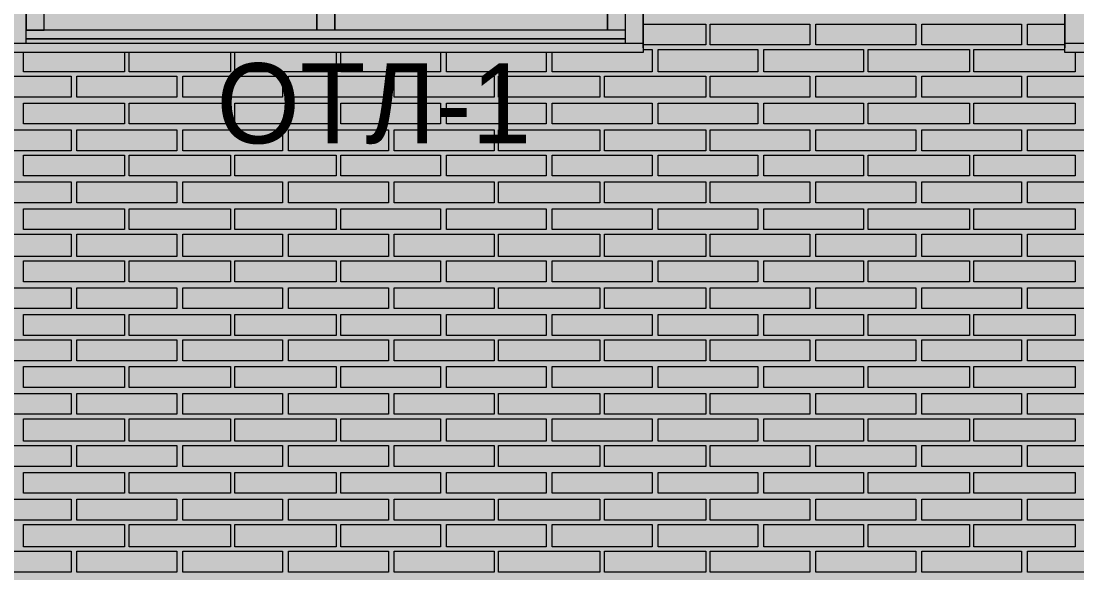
# Model space of a CAD drawing. Header units: millimetres. Extents: x -28928 to 100580, y -22867 to 36490.
# Drawn here: x 29027 to 32026, y 19599 to 21166 of the extents above; entities that cross this region are included whole.
import ezdxf

# ---------------------------------------------------------------- set-up
doc = ezdxf.new("R2010")
doc.units = ezdxf.units.MM
doc.layers.add('PDF _Геометрия', color=7, linetype='Continuous', true_color=0x8f8e8d)
doc.layers.add('PDF _Сплошная заливка', color=7, linetype='Continuous', true_color=0xffffff)
doc.layers.add('PDF _Текст', color=7, linetype='Continuous')

msp = doc.modelspace()

# ---------------------------------------------------------------- hatches: boundary and pattern name
at = {"layer": 'PDF _Сплошная заливка', "true_color": 0xdcd6cf, "transparency": 33554559}
msp.add_hatch(color=254, dxfattribs=at).paths.add_polyline_path([(19133.74774611586, 30089.12061882288), (19133.74774611586, 16343.3513880535), (52641.44005380855, 16343.3513880535), (52641.44005380855, 30089.12061882288)])

# ---------------------------------------------------------------- linework, layer by layer
at = {"layer": 'PDF _Геометрия', "color": 7, "lineweight": 9}
for points in [[(29042.20928457752, 21102.96677266893), (29042.20928457752, 21166.42831113047), (29042.20928457752, 22439.88984959204), (29042.20928457752, 21141.04369574586), (29092.97851534675, 21141.04369574586), (29092.97851534675, 22439.88984959204), (29092.97851534675, 23687.96677266897), (29042.20928457752, 23687.96677266897), (29042.20928457752, 22439.88984959204), (29042.20928457752, 23713.35138805359), (29042.20928457752, 23789.50523420743), (28991.44005380828, 23789.50523420743)], [(28991.44005380828, 23789.50523420743), (30793.747746116, 23789.50523420743), (30793.747746116, 21090.27446497663), (30793.747746116, 21166.42831113047), (30793.747746116, 22439.88984959204), (30793.747746116, 23713.35138805359), (30793.747746116, 23789.50523420743), (30742.97851534676, 23789.50523420743), (30742.97851534676, 23713.35138805359), (30742.97851534676, 22439.88984959204), (30742.97851534676, 21166.42831113047), (30742.97851534676, 21102.96677266893)], [(32041.82466919293, 23789.50523420743), (31991.05543842369, 23789.50523420743), (31991.05543842369, 23713.35138805359), (31991.05543842369, 22439.88984959204), (31991.05543842369, 21166.42831113047), (31991.05543842369, 21090.27446497663), (31991.05543842369, 23789.50523420743), (33789.13236150064, 23789.50523420743)], [(30742.97851534676, 21141.04369574586), (29042.20928457752, 21141.04369574586)], [(30742.97851534676, 21115.65908036124), (29042.20928457752, 21115.65908036124), (30742.97851534676, 21115.65908036124)], [(30742.97851534676, 21115.65908036124), (29042.20928457752, 21115.65908036124)], [(30793.747746116, 21107.19754189971), (30793.747746116, 21102.96677266893), (28991.44005380828, 21102.96677266893), (28991.44005380828, 21107.19754189971)], [(30793.747746116, 21102.96677266893), (30793.747746116, 21077.58215728432), (28991.44005380828, 21077.58215728432), (28991.44005380828, 21102.96677266893)], [(30793.747746116, 21086.04369574586), (30793.747746116, 21077.58215728432)], [(33789.13236150064, 21107.19754189971), (33789.13236150064, 21102.96677266893), (31991.05543842369, 21102.96677266893), (31991.05543842369, 21107.19754189971)], [(33789.13236150064, 21102.96677266893), (33789.13236150064, 21077.58215728432), (31991.05543842369, 21077.58215728432), (31991.05543842369, 21102.96677266893)], [(31991.05543842369, 21077.58215728432), (31991.05543842369, 21086.04369574586)]]:
    msp.add_lwpolyline(points, dxfattribs=at)
for points in [[(30692.20928457754, 23713.35138805359), (30692.20928457754, 23738.7360034382), (30742.97851534676, 23738.7360034382), (30742.97851534676, 23713.35138805359), (30742.97851534676, 22439.88984959204), (30742.97851534676, 21141.04369574586), (30692.20928457754, 21141.04369574586), (30692.20928457754, 22439.88984959204)], [(29917.97851534676, 21141.04369574586), (29867.20928457752, 21141.04369574586), (29092.97851534675, 21141.04369574586), (29092.97851534675, 21191.81292651509), (29867.20928457752, 21191.81292651509), (29867.20928457752, 21141.04369574586), (29867.20928457752, 22439.88984959204), (29867.20928457752, 23687.96677266897), (29917.97851534676, 23687.96677266897), (29917.97851534676, 22439.88984959204)], [(30692.20928457754, 21141.04369574586), (29917.97851534676, 21141.04369574586), (29917.97851534676, 21191.81292651509), (30692.20928457754, 21191.81292651509)]]:
    msp.add_lwpolyline(points, close=True, dxfattribs=at)
at = {"layer": 'PDF _Геометрия', "lineweight": 9}
for points in [[(30793.747746116, 21157.96677266895), (30827.59389996215, 21157.96677266895), (30971.4400538083, 21157.96677266895), (30971.4400538083, 21098.73600343817), (30827.59389996215, 21098.73600343817), (30793.747746116, 21098.73600343817)], [(31991.05543842369, 21098.73600343817), (31885.28620765447, 21098.73600343817), (31885.28620765447, 21157.96677266895), (31991.05543842369, 21157.96677266895)], [(29321.44005380829, 21077.58215728432), (29321.44005380829, 21022.58215728432), (29033.74774611597, 21022.58215728432), (29033.74774611597, 21077.58215728432)], [(29621.82466919291, 21077.58215728432), (29621.82466919291, 21022.58215728432), (29334.13236150059, 21022.58215728432), (29334.13236150059, 21077.58215728432)], [(29922.20928457752, 21077.58215728432), (29922.20928457752, 21022.58215728432), (29634.51697688522, 21022.58215728432), (29634.51697688522, 21077.58215728432)], [(30218.36313073138, 21077.58215728432), (30218.36313073138, 21022.58215728432), (29934.90159226983, 21022.58215728432), (29934.90159226983, 21077.58215728432)], [(30518.74774611599, 21077.58215728432), (30518.74774611599, 21022.58215728432), (30235.28620765445, 21022.58215728432), (30235.28620765445, 21077.58215728432)], [(30793.747746116, 21086.04369574586), (30819.13236150061, 21086.04369574586), (30819.13236150061, 21022.58215728432), (30535.67082303908, 21022.58215728432), (30535.67082303908, 21077.58215728432)], [(32020.67082303909, 21077.58215728432), (32020.67082303909, 21022.58215728432), (31732.97851534678, 21022.58215728432), (31732.97851534678, 21086.04369574586), (31991.05543842369, 21086.04369574586)]]:
    msp.add_lwpolyline(points, dxfattribs=at)
for points in [[(31267.59389996215, 21098.73600343817), (31127.97851534676, 21098.73600343817), (30984.13236150061, 21098.73600343817), (30984.13236150061, 21157.96677266895), (31127.97851534676, 21157.96677266895), (31267.59389996215, 21157.96677266895)], [(31567.97851534678, 21098.73600343817), (31428.36313073139, 21098.73600343817), (31284.51697688524, 21098.73600343817), (31284.51697688524, 21157.96677266895), (31428.36313073139, 21157.96677266895), (31567.97851534678, 21157.96677266895)], [(31868.3631307314, 21098.73600343817), (31724.51697688523, 21098.73600343817), (31584.90159226985, 21098.73600343817), (31584.90159226985, 21157.96677266895), (31724.51697688523, 21157.96677266895), (31868.3631307314, 21157.96677266895)], [(31119.51697688524, 21086.04369574586), (31119.51697688524, 21022.58215728432), (30836.05543842369, 21022.58215728432), (30836.05543842369, 21086.04369574586)], [(31419.90159226984, 21086.04369574586), (31419.90159226984, 21022.58215728432), (31136.44005380831, 21022.58215728432), (31136.44005380831, 21086.04369574586)], [(31720.28620765447, 21086.04369574586), (31720.28620765447, 21022.58215728432), (31432.59389996215, 21022.58215728432), (31432.59389996215, 21086.04369574586)], [(29169.13236150059, 20950.65908036124), (29029.51697688521, 20950.65908036124), (28885.67082303906, 20950.65908036124), (28885.67082303906, 21009.88984959201), (29029.51697688521, 21009.88984959201), (29169.13236150059, 21009.88984959201)], [(29469.51697688522, 20950.65908036124), (29329.90159226983, 20950.65908036124), (29186.05543842366, 20950.65908036124), (29186.05543842366, 21009.88984959201), (29329.90159226983, 21009.88984959201), (29469.51697688522, 21009.88984959201)], [(29769.90159226983, 20950.65908036124), (29626.05543842368, 20950.65908036124), (29486.44005380829, 20950.65908036124), (29486.44005380829, 21009.88984959201), (29626.05543842368, 21009.88984959201), (29769.90159226983, 21009.88984959201)], [(30070.28620765445, 20950.65908036124), (29926.4400538083, 20950.65908036124), (29786.82466919291, 20950.65908036124), (29786.82466919291, 21009.88984959201), (29926.4400538083, 21009.88984959201), (30070.28620765445, 21009.88984959201)], [(30370.67082303908, 20950.65908036124), (30226.82466919291, 20950.65908036124), (30087.20928457752, 20950.65908036124), (30087.20928457752, 21009.88984959201), (30226.82466919291, 21009.88984959201), (30370.67082303908, 21009.88984959201)], [(30671.05543842368, 20950.65908036124), (30527.20928457753, 20950.65908036124), (30383.36313073138, 20950.65908036124), (30383.36313073138, 21009.88984959201), (30527.20928457753, 21009.88984959201), (30671.05543842368, 21009.88984959201)], [(30971.4400538083, 20950.65908036124), (30827.59389996215, 20950.65908036124), (30683.74774611599, 20950.65908036124), (30683.74774611599, 21009.88984959201), (30827.59389996215, 21009.88984959201), (30971.4400538083, 21009.88984959201)], [(31267.59389996215, 20950.65908036124), (31127.97851534676, 20950.65908036124), (30984.13236150061, 20950.65908036124), (30984.13236150061, 21009.88984959201), (31127.97851534676, 21009.88984959201), (31267.59389996215, 21009.88984959201)], [(31567.97851534678, 20950.65908036124), (31428.36313073139, 20950.65908036124), (31284.51697688524, 20950.65908036124), (31284.51697688524, 21009.88984959201), (31428.36313073139, 21009.88984959201), (31567.97851534678, 21009.88984959201)], [(31868.3631307314, 20950.65908036124), (31724.51697688523, 20950.65908036124), (31584.90159226985, 20950.65908036124), (31584.90159226985, 21009.88984959201), (31724.51697688523, 21009.88984959201), (31868.3631307314, 21009.88984959201)], [(32168.74774611601, 20950.65908036124), (32024.90159226986, 20950.65908036124), (31885.28620765447, 20950.65908036124), (31885.28620765447, 21009.88984959201), (32024.90159226986, 21009.88984959201), (32168.74774611601, 21009.88984959201)], [(29321.44005380829, 20933.73600343817), (29321.44005380829, 20874.50523420739), (29033.74774611597, 20874.50523420739), (29033.74774611597, 20933.73600343817)], [(29621.82466919291, 20933.73600343817), (29621.82466919291, 20874.50523420739), (29334.13236150059, 20874.50523420739), (29334.13236150059, 20933.73600343817)], [(29922.20928457752, 20933.73600343817), (29922.20928457752, 20874.50523420739), (29634.51697688522, 20874.50523420739), (29634.51697688522, 20933.73600343817)], [(30218.36313073138, 20933.73600343817), (30218.36313073138, 20874.50523420739), (29934.90159226983, 20874.50523420739), (29934.90159226983, 20933.73600343817)], [(30518.74774611599, 20933.73600343817), (30518.74774611599, 20874.50523420739), (30235.28620765445, 20874.50523420739), (30235.28620765445, 20933.73600343817)], [(30819.13236150061, 20933.73600343817), (30819.13236150061, 20874.50523420739), (30535.67082303908, 20874.50523420739), (30535.67082303908, 20933.73600343817)], [(31119.51697688524, 20933.73600343817), (31119.51697688524, 20874.50523420739), (30836.05543842369, 20874.50523420739), (30836.05543842369, 20933.73600343817)], [(31419.90159226984, 20933.73600343817), (31419.90159226984, 20874.50523420739), (31136.44005380831, 20874.50523420739), (31136.44005380831, 20933.73600343817)], [(31720.28620765447, 20933.73600343817), (31720.28620765447, 20874.50523420739), (31432.59389996215, 20874.50523420739), (31432.59389996215, 20933.73600343817)], [(32020.67082303909, 20933.73600343817), (32020.67082303909, 20874.50523420739), (31732.97851534678, 20874.50523420739), (31732.97851534678, 20933.73600343817)], [(29169.13236150059, 20798.35138805354), (29029.51697688521, 20798.35138805354), (28885.67082303906, 20798.35138805354), (28885.67082303906, 20857.58215728432), (29029.51697688521, 20857.58215728432), (29169.13236150059, 20857.58215728432)], [(29469.51697688522, 20798.35138805354), (29329.90159226983, 20798.35138805354), (29186.05543842366, 20798.35138805354), (29186.05543842366, 20857.58215728432), (29329.90159226983, 20857.58215728432), (29469.51697688522, 20857.58215728432)], [(29769.90159226983, 20798.35138805354), (29626.05543842368, 20798.35138805354), (29486.44005380829, 20798.35138805354), (29486.44005380829, 20857.58215728432), (29626.05543842368, 20857.58215728432), (29769.90159226983, 20857.58215728432)], [(30070.28620765445, 20798.35138805354), (29926.4400538083, 20798.35138805354), (29786.82466919291, 20798.35138805354), (29786.82466919291, 20857.58215728432), (29926.4400538083, 20857.58215728432), (30070.28620765445, 20857.58215728432)], [(30370.67082303908, 20798.35138805354), (30226.82466919291, 20798.35138805354), (30087.20928457752, 20798.35138805354), (30087.20928457752, 20857.58215728432), (30226.82466919291, 20857.58215728432), (30370.67082303908, 20857.58215728432)], [(30671.05543842368, 20798.35138805354), (30527.20928457753, 20798.35138805354), (30383.36313073138, 20798.35138805354), (30383.36313073138, 20857.58215728432), (30527.20928457753, 20857.58215728432), (30671.05543842368, 20857.58215728432)], [(30971.4400538083, 20798.35138805354), (30827.59389996215, 20798.35138805354), (30683.74774611599, 20798.35138805354), (30683.74774611599, 20857.58215728432), (30827.59389996215, 20857.58215728432), (30971.4400538083, 20857.58215728432)], [(31267.59389996215, 20798.35138805354), (31127.97851534676, 20798.35138805354), (30984.13236150061, 20798.35138805354), (30984.13236150061, 20857.58215728432), (31127.97851534676, 20857.58215728432), (31267.59389996215, 20857.58215728432)], [(31567.97851534678, 20798.35138805354), (31428.36313073139, 20798.35138805354), (31284.51697688524, 20798.35138805354), (31284.51697688524, 20857.58215728432), (31428.36313073139, 20857.58215728432), (31567.97851534678, 20857.58215728432)], [(31868.3631307314, 20798.35138805354), (31724.51697688523, 20798.35138805354), (31584.90159226985, 20798.35138805354), (31584.90159226985, 20857.58215728432), (31724.51697688523, 20857.58215728432), (31868.3631307314, 20857.58215728432)], [(32168.74774611601, 20798.35138805354), (32024.90159226986, 20798.35138805354), (31885.28620765447, 20798.35138805354), (31885.28620765447, 20857.58215728432), (32024.90159226986, 20857.58215728432), (32168.74774611601, 20857.58215728432)], [(29321.44005380829, 20785.65908036124), (29321.44005380829, 20726.42831113048), (29033.74774611597, 20726.42831113048), (29033.74774611597, 20785.65908036124)], [(29621.82466919291, 20785.65908036124), (29621.82466919291, 20726.42831113048), (29334.13236150059, 20726.42831113048), (29334.13236150059, 20785.65908036124)], [(29922.20928457752, 20785.65908036124), (29922.20928457752, 20726.42831113048), (29634.51697688522, 20726.42831113048), (29634.51697688522, 20785.65908036124)], [(30218.36313073138, 20785.65908036124), (30218.36313073138, 20726.42831113048), (29934.90159226983, 20726.42831113048), (29934.90159226983, 20785.65908036124)], [(30518.74774611599, 20785.65908036124), (30518.74774611599, 20726.42831113048), (30235.28620765445, 20726.42831113048), (30235.28620765445, 20785.65908036124)], [(30819.13236150061, 20785.65908036124), (30819.13236150061, 20726.42831113048), (30535.67082303908, 20726.42831113048), (30535.67082303908, 20785.65908036124)], [(31119.51697688524, 20785.65908036124), (31119.51697688524, 20726.42831113048), (30836.05543842369, 20726.42831113048), (30836.05543842369, 20785.65908036124)], [(31419.90159226984, 20785.65908036124), (31419.90159226984, 20726.42831113048), (31136.44005380831, 20726.42831113048), (31136.44005380831, 20785.65908036124)], [(31720.28620765447, 20785.65908036124), (31720.28620765447, 20726.42831113048), (31432.59389996215, 20726.42831113048), (31432.59389996215, 20785.65908036124)], [(32020.67082303909, 20785.65908036124), (32020.67082303909, 20726.42831113048), (31732.97851534678, 20726.42831113048), (31732.97851534678, 20785.65908036124)], [(29169.13236150059, 20650.27446497664), (29029.51697688521, 20650.27446497664), (28885.67082303906, 20650.27446497664), (28885.67082303906, 20709.50523420739), (29029.51697688521, 20709.50523420739), (29169.13236150059, 20709.50523420739)], [(29469.51697688522, 20650.27446497664), (29329.90159226983, 20650.27446497664), (29186.05543842366, 20650.27446497664), (29186.05543842366, 20709.50523420739), (29329.90159226983, 20709.50523420739), (29469.51697688522, 20709.50523420739)], [(29769.90159226983, 20650.27446497664), (29626.05543842368, 20650.27446497664), (29486.44005380829, 20650.27446497664), (29486.44005380829, 20709.50523420739), (29626.05543842368, 20709.50523420739), (29769.90159226983, 20709.50523420739)], [(30070.28620765445, 20650.27446497664), (29926.4400538083, 20650.27446497664), (29786.82466919291, 20650.27446497664), (29786.82466919291, 20709.50523420739), (29926.4400538083, 20709.50523420739), (30070.28620765445, 20709.50523420739)], [(30370.67082303908, 20650.27446497664), (30226.82466919291, 20650.27446497664), (30087.20928457752, 20650.27446497664), (30087.20928457752, 20709.50523420739), (30226.82466919291, 20709.50523420739), (30370.67082303908, 20709.50523420739)], [(30671.05543842368, 20650.27446497664), (30527.20928457753, 20650.27446497664), (30383.36313073138, 20650.27446497664), (30383.36313073138, 20709.50523420739), (30527.20928457753, 20709.50523420739), (30671.05543842368, 20709.50523420739)], [(30971.4400538083, 20650.27446497664), (30827.59389996215, 20650.27446497664), (30683.74774611599, 20650.27446497664), (30683.74774611599, 20709.50523420739), (30827.59389996215, 20709.50523420739), (30971.4400538083, 20709.50523420739)], [(31267.59389996215, 20650.27446497664), (31127.97851534676, 20650.27446497664), (30984.13236150061, 20650.27446497664), (30984.13236150061, 20709.50523420739), (31127.97851534676, 20709.50523420739), (31267.59389996215, 20709.50523420739)], [(31567.97851534678, 20650.27446497664), (31428.36313073139, 20650.27446497664), (31284.51697688524, 20650.27446497664), (31284.51697688524, 20709.50523420739), (31428.36313073139, 20709.50523420739), (31567.97851534678, 20709.50523420739)], [(31868.3631307314, 20650.27446497664), (31724.51697688523, 20650.27446497664), (31584.90159226985, 20650.27446497664), (31584.90159226985, 20709.50523420739), (31724.51697688523, 20709.50523420739), (31868.3631307314, 20709.50523420739)], [(32168.74774611601, 20650.27446497664), (32024.90159226986, 20650.27446497664), (31885.28620765447, 20650.27446497664), (31885.28620765447, 20709.50523420739), (32024.90159226986, 20709.50523420739), (32168.74774611601, 20709.50523420739)], [(29321.44005380829, 20633.35138805354), (29321.44005380829, 20574.12061882278), (29033.74774611597, 20574.12061882278), (29033.74774611597, 20633.35138805354)], [(29621.82466919291, 20633.35138805354), (29621.82466919291, 20574.12061882278), (29334.13236150059, 20574.12061882278), (29334.13236150059, 20633.35138805354)], [(29922.20928457752, 20633.35138805354), (29922.20928457752, 20574.12061882278), (29634.51697688522, 20574.12061882278), (29634.51697688522, 20633.35138805354)], [(30218.36313073138, 20633.35138805354), (30218.36313073138, 20574.12061882278), (29934.90159226983, 20574.12061882278), (29934.90159226983, 20633.35138805354)], [(30518.74774611599, 20633.35138805354), (30518.74774611599, 20574.12061882278), (30235.28620765445, 20574.12061882278), (30235.28620765445, 20633.35138805354)], [(30819.13236150061, 20633.35138805354), (30819.13236150061, 20574.12061882278), (30535.67082303908, 20574.12061882278), (30535.67082303908, 20633.35138805354)], [(31119.51697688524, 20633.35138805354), (31119.51697688524, 20574.12061882278), (30836.05543842369, 20574.12061882278), (30836.05543842369, 20633.35138805354)], [(31419.90159226984, 20633.35138805354), (31419.90159226984, 20574.12061882278), (31136.44005380831, 20574.12061882278), (31136.44005380831, 20633.35138805354)], [(31720.28620765447, 20633.35138805354), (31720.28620765447, 20574.12061882278), (31432.59389996215, 20574.12061882278), (31432.59389996215, 20633.35138805354)], [(32020.67082303909, 20633.35138805354), (32020.67082303909, 20574.12061882278), (31732.97851534678, 20574.12061882278), (31732.97851534678, 20633.35138805354)], [(29169.13236150059, 20497.96677266894), (29029.51697688521, 20497.96677266894), (28885.67082303906, 20497.96677266894), (28885.67082303906, 20561.42831113048), (29029.51697688521, 20561.42831113048), (29169.13236150059, 20561.42831113048)], [(29469.51697688522, 20497.96677266894), (29329.90159226983, 20497.96677266894), (29186.05543842366, 20497.96677266894), (29186.05543842366, 20561.42831113048), (29329.90159226983, 20561.42831113048), (29469.51697688522, 20561.42831113048)], [(29769.90159226983, 20497.96677266894), (29626.05543842368, 20497.96677266894), (29486.44005380829, 20497.96677266894), (29486.44005380829, 20561.42831113048), (29626.05543842368, 20561.42831113048), (29769.90159226983, 20561.42831113048)], [(30070.28620765445, 20497.96677266894), (29926.4400538083, 20497.96677266894), (29786.82466919291, 20497.96677266894), (29786.82466919291, 20561.42831113048), (29926.4400538083, 20561.42831113048), (30070.28620765445, 20561.42831113048)], [(30370.67082303908, 20497.96677266894), (30226.82466919291, 20497.96677266894), (30087.20928457752, 20497.96677266894), (30087.20928457752, 20561.42831113048), (30226.82466919291, 20561.42831113048), (30370.67082303908, 20561.42831113048)], [(30671.05543842368, 20497.96677266894), (30527.20928457753, 20497.96677266894), (30383.36313073138, 20497.96677266894), (30383.36313073138, 20561.42831113048), (30527.20928457753, 20561.42831113048), (30671.05543842368, 20561.42831113048)], [(30971.4400538083, 20497.96677266894), (30827.59389996215, 20497.96677266894), (30683.74774611599, 20497.96677266894), (30683.74774611599, 20561.42831113048), (30827.59389996215, 20561.42831113048), (30971.4400538083, 20561.42831113048)], [(31267.59389996215, 20497.96677266894), (31127.97851534676, 20497.96677266894), (30984.13236150061, 20497.96677266894), (30984.13236150061, 20561.42831113048), (31127.97851534676, 20561.42831113048), (31267.59389996215, 20561.42831113048)], [(31567.97851534678, 20497.96677266894), (31428.36313073139, 20497.96677266894), (31284.51697688524, 20497.96677266894), (31284.51697688524, 20561.42831113048), (31428.36313073139, 20561.42831113048), (31567.97851534678, 20561.42831113048)], [(31868.3631307314, 20497.96677266894), (31724.51697688523, 20497.96677266894), (31584.90159226985, 20497.96677266894), (31584.90159226985, 20561.42831113048), (31724.51697688523, 20561.42831113048), (31868.3631307314, 20561.42831113048)], [(32168.74774611601, 20497.96677266894), (32024.90159226986, 20497.96677266894), (31885.28620765447, 20497.96677266894), (31885.28620765447, 20561.42831113048), (32024.90159226986, 20561.42831113048), (32168.74774611601, 20561.42831113048)], [(29321.44005380829, 20485.27446497663), (29321.44005380829, 20426.04369574586), (29033.74774611597, 20426.04369574586), (29033.74774611597, 20485.27446497663)], [(29621.82466919291, 20485.27446497663), (29621.82466919291, 20426.04369574586), (29334.13236150059, 20426.04369574586), (29334.13236150059, 20485.27446497663)], [(29922.20928457752, 20485.27446497663), (29922.20928457752, 20426.04369574586), (29634.51697688522, 20426.04369574586), (29634.51697688522, 20485.27446497663)], [(30218.36313073138, 20485.27446497663), (30218.36313073138, 20426.04369574586), (29934.90159226983, 20426.04369574586), (29934.90159226983, 20485.27446497663)], [(30518.74774611599, 20485.27446497663), (30518.74774611599, 20426.04369574586), (30235.28620765445, 20426.04369574586), (30235.28620765445, 20485.27446497663)], [(30819.13236150061, 20485.27446497663), (30819.13236150061, 20426.04369574586), (30535.67082303908, 20426.04369574586), (30535.67082303908, 20485.27446497663)], [(31119.51697688524, 20485.27446497663), (31119.51697688524, 20426.04369574586), (30836.05543842369, 20426.04369574586), (30836.05543842369, 20485.27446497663)], [(31419.90159226984, 20485.27446497663), (31419.90159226984, 20426.04369574586), (31136.44005380831, 20426.04369574586), (31136.44005380831, 20485.27446497663)], [(31720.28620765447, 20485.27446497663), (31720.28620765447, 20426.04369574586), (31432.59389996215, 20426.04369574586), (31432.59389996215, 20485.27446497663)], [(32020.67082303909, 20485.27446497663), (32020.67082303909, 20426.04369574586), (31732.97851534678, 20426.04369574586), (31732.97851534678, 20485.27446497663)], [(29169.13236150059, 20349.889849592), (29029.51697688521, 20349.889849592), (28885.67082303906, 20349.889849592), (28885.67082303906, 20409.12061882278), (29029.51697688521, 20409.12061882278), (29169.13236150059, 20409.12061882278)], [(29469.51697688522, 20349.889849592), (29329.90159226983, 20349.889849592), (29186.05543842366, 20349.889849592), (29186.05543842366, 20409.12061882278), (29329.90159226983, 20409.12061882278), (29469.51697688522, 20409.12061882278)], [(29769.90159226983, 20349.889849592), (29626.05543842368, 20349.889849592), (29486.44005380829, 20349.889849592), (29486.44005380829, 20409.12061882278), (29626.05543842368, 20409.12061882278), (29769.90159226983, 20409.12061882278)], [(30070.28620765445, 20349.889849592), (29926.4400538083, 20349.889849592), (29786.82466919291, 20349.889849592), (29786.82466919291, 20409.12061882278), (29926.4400538083, 20409.12061882278), (30070.28620765445, 20409.12061882278)], [(30370.67082303908, 20349.889849592), (30226.82466919291, 20349.889849592), (30087.20928457752, 20349.889849592), (30087.20928457752, 20409.12061882278), (30226.82466919291, 20409.12061882278), (30370.67082303908, 20409.12061882278)], [(30671.05543842368, 20349.889849592), (30527.20928457753, 20349.889849592), (30383.36313073138, 20349.889849592), (30383.36313073138, 20409.12061882278), (30527.20928457753, 20409.12061882278), (30671.05543842368, 20409.12061882278)], [(30971.4400538083, 20349.889849592), (30827.59389996215, 20349.889849592), (30683.74774611599, 20349.889849592), (30683.74774611599, 20409.12061882278), (30827.59389996215, 20409.12061882278), (30971.4400538083, 20409.12061882278)], [(31267.59389996215, 20349.889849592), (31127.97851534676, 20349.889849592), (30984.13236150061, 20349.889849592), (30984.13236150061, 20409.12061882278), (31127.97851534676, 20409.12061882278), (31267.59389996215, 20409.12061882278)], [(31567.97851534678, 20349.889849592), (31428.36313073139, 20349.889849592), (31284.51697688524, 20349.889849592), (31284.51697688524, 20409.12061882278), (31428.36313073139, 20409.12061882278), (31567.97851534678, 20409.12061882278)], [(31868.3631307314, 20349.889849592), (31724.51697688523, 20349.889849592), (31584.90159226985, 20349.889849592), (31584.90159226985, 20409.12061882278), (31724.51697688523, 20409.12061882278), (31868.3631307314, 20409.12061882278)], [(32168.74774611601, 20349.889849592), (32024.90159226986, 20349.889849592), (31885.28620765447, 20349.889849592), (31885.28620765447, 20409.12061882278), (32024.90159226986, 20409.12061882278), (32168.74774611601, 20409.12061882278)], [(29321.44005380829, 20332.96677266893), (29321.44005380829, 20273.73600343816), (29033.74774611597, 20273.73600343816), (29033.74774611597, 20332.96677266893)], [(29621.82466919291, 20332.96677266893), (29621.82466919291, 20273.73600343816), (29334.13236150059, 20273.73600343816), (29334.13236150059, 20332.96677266893)], [(29922.20928457752, 20332.96677266893), (29922.20928457752, 20273.73600343816), (29634.51697688522, 20273.73600343816), (29634.51697688522, 20332.96677266893)], [(30218.36313073138, 20332.96677266893), (30218.36313073138, 20273.73600343816), (29934.90159226983, 20273.73600343816), (29934.90159226983, 20332.96677266893)], [(30518.74774611599, 20332.96677266893), (30518.74774611599, 20273.73600343816), (30235.28620765445, 20273.73600343816), (30235.28620765445, 20332.96677266893)], [(30819.13236150061, 20332.96677266893), (30819.13236150061, 20273.73600343816), (30535.67082303908, 20273.73600343816), (30535.67082303908, 20332.96677266893)], [(31119.51697688524, 20332.96677266893), (31119.51697688524, 20273.73600343816), (30836.05543842369, 20273.73600343816), (30836.05543842369, 20332.96677266893)], [(31419.90159226984, 20332.96677266893), (31419.90159226984, 20273.73600343816), (31136.44005380831, 20273.73600343816), (31136.44005380831, 20332.96677266893)], [(31720.28620765447, 20332.96677266893), (31720.28620765447, 20273.73600343816), (31432.59389996215, 20273.73600343816), (31432.59389996215, 20332.96677266893)], [(32020.67082303909, 20332.96677266893), (32020.67082303909, 20273.73600343816), (31732.97851534678, 20273.73600343816), (31732.97851534678, 20332.96677266893)], [(29169.13236150059, 20201.81292651507), (29029.51697688521, 20201.81292651507), (28885.67082303906, 20201.81292651507), (28885.67082303906, 20261.04369574586), (29029.51697688521, 20261.04369574586), (29169.13236150059, 20261.04369574586)], [(29469.51697688522, 20201.81292651507), (29329.90159226983, 20201.81292651507), (29186.05543842366, 20201.81292651507), (29186.05543842366, 20261.04369574586), (29329.90159226983, 20261.04369574586), (29469.51697688522, 20261.04369574586)], [(29769.90159226983, 20201.81292651507), (29626.05543842368, 20201.81292651507), (29486.44005380829, 20201.81292651507), (29486.44005380829, 20261.04369574586), (29626.05543842368, 20261.04369574586), (29769.90159226983, 20261.04369574586)], [(30070.28620765445, 20201.81292651507), (29926.4400538083, 20201.81292651507), (29786.82466919291, 20201.81292651507), (29786.82466919291, 20261.04369574586), (29926.4400538083, 20261.04369574586), (30070.28620765445, 20261.04369574586)], [(30370.67082303908, 20201.81292651507), (30226.82466919291, 20201.81292651507), (30087.20928457752, 20201.81292651507), (30087.20928457752, 20261.04369574586), (30226.82466919291, 20261.04369574586), (30370.67082303908, 20261.04369574586)], [(30671.05543842368, 20201.81292651507), (30527.20928457753, 20201.81292651507), (30383.36313073138, 20201.81292651507), (30383.36313073138, 20261.04369574586), (30527.20928457753, 20261.04369574586), (30671.05543842368, 20261.04369574586)], [(30971.4400538083, 20201.81292651507), (30827.59389996215, 20201.81292651507), (30683.74774611599, 20201.81292651507), (30683.74774611599, 20261.04369574586), (30827.59389996215, 20261.04369574586), (30971.4400538083, 20261.04369574586)], [(31267.59389996215, 20201.81292651507), (31127.97851534676, 20201.81292651507), (30984.13236150061, 20201.81292651507), (30984.13236150061, 20261.04369574586), (31127.97851534676, 20261.04369574586), (31267.59389996215, 20261.04369574586)], [(31567.97851534678, 20201.81292651507), (31428.36313073139, 20201.81292651507), (31284.51697688524, 20201.81292651507), (31284.51697688524, 20261.04369574586), (31428.36313073139, 20261.04369574586), (31567.97851534678, 20261.04369574586)], [(31868.3631307314, 20201.81292651507), (31724.51697688523, 20201.81292651507), (31584.90159226985, 20201.81292651507), (31584.90159226985, 20261.04369574586), (31724.51697688523, 20261.04369574586), (31868.3631307314, 20261.04369574586)], [(32168.74774611601, 20201.81292651507), (32024.90159226986, 20201.81292651507), (31885.28620765447, 20201.81292651507), (31885.28620765447, 20261.04369574586), (32024.90159226986, 20261.04369574586), (32168.74774611601, 20261.04369574586)], [(29321.44005380829, 20184.889849592), (29321.44005380829, 20125.65908036123), (29033.74774611597, 20125.65908036123), (29033.74774611597, 20184.889849592)], [(29621.82466919291, 20184.889849592), (29621.82466919291, 20125.65908036123), (29334.13236150059, 20125.65908036123), (29334.13236150059, 20184.889849592)], [(29922.20928457752, 20184.889849592), (29922.20928457752, 20125.65908036123), (29634.51697688522, 20125.65908036123), (29634.51697688522, 20184.889849592)], [(30218.36313073138, 20184.889849592), (30218.36313073138, 20125.65908036123), (29934.90159226983, 20125.65908036123), (29934.90159226983, 20184.889849592)], [(30518.74774611599, 20184.889849592), (30518.74774611599, 20125.65908036123), (30235.28620765445, 20125.65908036123), (30235.28620765445, 20184.889849592)], [(30819.13236150061, 20184.889849592), (30819.13236150061, 20125.65908036123), (30535.67082303908, 20125.65908036123), (30535.67082303908, 20184.889849592)], [(31119.51697688524, 20184.889849592), (31119.51697688524, 20125.65908036123), (30836.05543842369, 20125.65908036123), (30836.05543842369, 20184.889849592)], [(31419.90159226984, 20184.889849592), (31419.90159226984, 20125.65908036123), (31136.44005380831, 20125.65908036123), (31136.44005380831, 20184.889849592)], [(31720.28620765447, 20184.889849592), (31720.28620765447, 20125.65908036123), (31432.59389996215, 20125.65908036123), (31432.59389996215, 20184.889849592)], [(32020.67082303909, 20184.889849592), (32020.67082303909, 20125.65908036123), (31732.97851534678, 20125.65908036123), (31732.97851534678, 20184.889849592)], [(29169.13236150059, 20049.50523420738), (29029.51697688521, 20049.50523420738), (28885.67082303906, 20049.50523420738), (28885.67082303906, 20108.73600343816), (29029.51697688521, 20108.73600343816), (29169.13236150059, 20108.73600343816)], [(29469.51697688522, 20049.50523420738), (29329.90159226983, 20049.50523420738), (29186.05543842366, 20049.50523420738), (29186.05543842366, 20108.73600343816), (29329.90159226983, 20108.73600343816), (29469.51697688522, 20108.73600343816)], [(29769.90159226983, 20049.50523420738), (29626.05543842368, 20049.50523420738), (29486.44005380829, 20049.50523420738), (29486.44005380829, 20108.73600343816), (29626.05543842368, 20108.73600343816), (29769.90159226983, 20108.73600343816)], [(30070.28620765445, 20049.50523420738), (29926.4400538083, 20049.50523420738), (29786.82466919291, 20049.50523420738), (29786.82466919291, 20108.73600343816), (29926.4400538083, 20108.73600343816), (30070.28620765445, 20108.73600343816)], [(30370.67082303908, 20049.50523420738), (30226.82466919291, 20049.50523420738), (30087.20928457752, 20049.50523420738), (30087.20928457752, 20108.73600343816), (30226.82466919291, 20108.73600343816), (30370.67082303908, 20108.73600343816)], [(30671.05543842368, 20049.50523420738), (30527.20928457753, 20049.50523420738), (30383.36313073138, 20049.50523420738), (30383.36313073138, 20108.73600343816), (30527.20928457753, 20108.73600343816), (30671.05543842368, 20108.73600343816)], [(30971.4400538083, 20049.50523420738), (30827.59389996215, 20049.50523420738), (30683.74774611599, 20049.50523420738), (30683.74774611599, 20108.73600343816), (30827.59389996215, 20108.73600343816), (30971.4400538083, 20108.73600343816)], [(31267.59389996215, 20049.50523420738), (31127.97851534676, 20049.50523420738), (30984.13236150061, 20049.50523420738), (30984.13236150061, 20108.73600343816), (31127.97851534676, 20108.73600343816), (31267.59389996215, 20108.73600343816)], [(31567.97851534678, 20049.50523420738), (31428.36313073139, 20049.50523420738), (31284.51697688524, 20049.50523420738), (31284.51697688524, 20108.73600343816), (31428.36313073139, 20108.73600343816), (31567.97851534678, 20108.73600343816)], [(31868.3631307314, 20049.50523420738), (31724.51697688523, 20049.50523420738), (31584.90159226985, 20049.50523420738), (31584.90159226985, 20108.73600343816), (31724.51697688523, 20108.73600343816), (31868.3631307314, 20108.73600343816)], [(32168.74774611601, 20049.50523420738), (32024.90159226986, 20049.50523420738), (31885.28620765447, 20049.50523420738), (31885.28620765447, 20108.73600343816), (32024.90159226986, 20108.73600343816), (32168.74774611601, 20108.73600343816)], [(29321.44005380829, 20036.81292651507), (29321.44005380829, 19973.35138805354), (29033.74774611597, 19973.35138805354), (29033.74774611597, 20036.81292651507)], [(29621.82466919291, 20036.81292651507), (29621.82466919291, 19973.35138805354), (29334.13236150059, 19973.35138805354), (29334.13236150059, 20036.81292651507)], [(29922.20928457752, 20036.81292651507), (29922.20928457752, 19973.35138805354), (29634.51697688522, 19973.35138805354), (29634.51697688522, 20036.81292651507)], [(30218.36313073138, 20036.81292651507), (30218.36313073138, 19973.35138805354), (29934.90159226983, 19973.35138805354), (29934.90159226983, 20036.81292651507)], [(30518.74774611599, 20036.81292651507), (30518.74774611599, 19973.35138805354), (30235.28620765445, 19973.35138805354), (30235.28620765445, 20036.81292651507)], [(30819.13236150061, 20036.81292651507), (30819.13236150061, 19973.35138805354), (30535.67082303908, 19973.35138805354), (30535.67082303908, 20036.81292651507)], [(31119.51697688524, 20036.81292651507), (31119.51697688524, 19973.35138805354), (30836.05543842369, 19973.35138805354), (30836.05543842369, 20036.81292651507)], [(31419.90159226984, 20036.81292651507), (31419.90159226984, 19973.35138805354), (31136.44005380831, 19973.35138805354), (31136.44005380831, 20036.81292651507)], [(31720.28620765447, 20036.81292651507), (31720.28620765447, 19973.35138805354), (31432.59389996215, 19973.35138805354), (31432.59389996215, 20036.81292651507)], [(32020.67082303909, 20036.81292651507), (32020.67082303909, 19973.35138805354), (31732.97851534678, 19973.35138805354), (31732.97851534678, 20036.81292651507)], [(29169.13236150059, 19901.42831113047), (29029.51697688521, 19901.42831113047), (28885.67082303906, 19901.42831113047), (28885.67082303906, 19960.65908036123), (29029.51697688521, 19960.65908036123), (29169.13236150059, 19960.65908036123)], [(29469.51697688522, 19901.42831113047), (29329.90159226983, 19901.42831113047), (29186.05543842366, 19901.42831113047), (29186.05543842366, 19960.65908036123), (29329.90159226983, 19960.65908036123), (29469.51697688522, 19960.65908036123)], [(29769.90159226983, 19901.42831113047), (29626.05543842368, 19901.42831113047), (29486.44005380829, 19901.42831113047), (29486.44005380829, 19960.65908036123), (29626.05543842368, 19960.65908036123), (29769.90159226983, 19960.65908036123)], [(30070.28620765445, 19901.42831113047), (29926.4400538083, 19901.42831113047), (29786.82466919291, 19901.42831113047), (29786.82466919291, 19960.65908036123), (29926.4400538083, 19960.65908036123), (30070.28620765445, 19960.65908036123)], [(30370.67082303908, 19901.42831113047), (30226.82466919291, 19901.42831113047), (30087.20928457752, 19901.42831113047), (30087.20928457752, 19960.65908036123), (30226.82466919291, 19960.65908036123), (30370.67082303908, 19960.65908036123)], [(30671.05543842368, 19901.42831113047), (30527.20928457753, 19901.42831113047), (30383.36313073138, 19901.42831113047), (30383.36313073138, 19960.65908036123), (30527.20928457753, 19960.65908036123), (30671.05543842368, 19960.65908036123)], [(30971.4400538083, 19901.42831113047), (30827.59389996215, 19901.42831113047), (30683.74774611599, 19901.42831113047), (30683.74774611599, 19960.65908036123), (30827.59389996215, 19960.65908036123), (30971.4400538083, 19960.65908036123)], [(31267.59389996215, 19901.42831113047), (31127.97851534676, 19901.42831113047), (30984.13236150061, 19901.42831113047), (30984.13236150061, 19960.65908036123), (31127.97851534676, 19960.65908036123), (31267.59389996215, 19960.65908036123)], [(31567.97851534678, 19901.42831113047), (31428.36313073139, 19901.42831113047), (31284.51697688524, 19901.42831113047), (31284.51697688524, 19960.65908036123), (31428.36313073139, 19960.65908036123), (31567.97851534678, 19960.65908036123)], [(31868.3631307314, 19901.42831113047), (31724.51697688523, 19901.42831113047), (31584.90159226985, 19901.42831113047), (31584.90159226985, 19960.65908036123), (31724.51697688523, 19960.65908036123), (31868.3631307314, 19960.65908036123)], [(32168.74774611601, 19901.42831113047), (32024.90159226986, 19901.42831113047), (31885.28620765447, 19901.42831113047), (31885.28620765447, 19960.65908036123), (32024.90159226986, 19960.65908036123), (32168.74774611601, 19960.65908036123)], [(29321.44005380829, 19884.50523420738), (29321.44005380829, 19825.27446497662), (29033.74774611597, 19825.27446497662), (29033.74774611597, 19884.50523420738)], [(29621.82466919291, 19884.50523420738), (29621.82466919291, 19825.27446497662), (29334.13236150059, 19825.27446497662), (29334.13236150059, 19884.50523420738)], [(29922.20928457752, 19884.50523420738), (29922.20928457752, 19825.27446497662), (29634.51697688522, 19825.27446497662), (29634.51697688522, 19884.50523420738)], [(30218.36313073138, 19884.50523420738), (30218.36313073138, 19825.27446497662), (29934.90159226983, 19825.27446497662), (29934.90159226983, 19884.50523420738)], [(30518.74774611599, 19884.50523420738), (30518.74774611599, 19825.27446497662), (30235.28620765445, 19825.27446497662), (30235.28620765445, 19884.50523420738)], [(30819.13236150061, 19884.50523420738), (30819.13236150061, 19825.27446497662), (30535.67082303908, 19825.27446497662), (30535.67082303908, 19884.50523420738)], [(31119.51697688524, 19884.50523420738), (31119.51697688524, 19825.27446497662), (30836.05543842369, 19825.27446497662), (30836.05543842369, 19884.50523420738)], [(31419.90159226984, 19884.50523420738), (31419.90159226984, 19825.27446497662), (31136.44005380831, 19825.27446497662), (31136.44005380831, 19884.50523420738)], [(31720.28620765447, 19884.50523420738), (31720.28620765447, 19825.27446497662), (31432.59389996215, 19825.27446497662), (31432.59389996215, 19884.50523420738)], [(32020.67082303909, 19884.50523420738), (32020.67082303909, 19825.27446497662), (31732.97851534678, 19825.27446497662), (31732.97851534678, 19884.50523420738)], [(29169.13236150059, 19749.12061882278), (29029.51697688521, 19749.12061882278), (28885.67082303906, 19749.12061882278), (28885.67082303906, 19808.35138805354), (29029.51697688521, 19808.35138805354), (29169.13236150059, 19808.35138805354)], [(29469.51697688522, 19749.12061882278), (29329.90159226983, 19749.12061882278), (29186.05543842366, 19749.12061882278), (29186.05543842366, 19808.35138805354), (29329.90159226983, 19808.35138805354), (29469.51697688522, 19808.35138805354)], [(29769.90159226983, 19749.12061882278), (29626.05543842368, 19749.12061882278), (29486.44005380829, 19749.12061882278), (29486.44005380829, 19808.35138805354), (29626.05543842368, 19808.35138805354), (29769.90159226983, 19808.35138805354)], [(30070.28620765445, 19749.12061882278), (29926.4400538083, 19749.12061882278), (29786.82466919291, 19749.12061882278), (29786.82466919291, 19808.35138805354), (29926.4400538083, 19808.35138805354), (30070.28620765445, 19808.35138805354)], [(30370.67082303908, 19749.12061882278), (30226.82466919291, 19749.12061882278), (30087.20928457752, 19749.12061882278), (30087.20928457752, 19808.35138805354), (30226.82466919291, 19808.35138805354), (30370.67082303908, 19808.35138805354)], [(30671.05543842368, 19749.12061882278), (30527.20928457753, 19749.12061882278), (30383.36313073138, 19749.12061882278), (30383.36313073138, 19808.35138805354), (30527.20928457753, 19808.35138805354), (30671.05543842368, 19808.35138805354)], [(30971.4400538083, 19749.12061882278), (30827.59389996215, 19749.12061882278), (30683.74774611599, 19749.12061882278), (30683.74774611599, 19808.35138805354), (30827.59389996215, 19808.35138805354), (30971.4400538083, 19808.35138805354)], [(31267.59389996215, 19749.12061882278), (31127.97851534676, 19749.12061882278), (30984.13236150061, 19749.12061882278), (30984.13236150061, 19808.35138805354), (31127.97851534676, 19808.35138805354), (31267.59389996215, 19808.35138805354)], [(31567.97851534678, 19749.12061882278), (31428.36313073139, 19749.12061882278), (31284.51697688524, 19749.12061882278), (31284.51697688524, 19808.35138805354), (31428.36313073139, 19808.35138805354), (31567.97851534678, 19808.35138805354)], [(31868.3631307314, 19749.12061882278), (31724.51697688523, 19749.12061882278), (31584.90159226985, 19749.12061882278), (31584.90159226985, 19808.35138805354), (31724.51697688523, 19808.35138805354), (31868.3631307314, 19808.35138805354)], [(32168.74774611601, 19749.12061882278), (32024.90159226986, 19749.12061882278), (31885.28620765447, 19749.12061882278), (31885.28620765447, 19808.35138805354), (32024.90159226986, 19808.35138805354), (32168.74774611601, 19808.35138805354)], [(29321.44005380829, 19736.42831113046), (29321.44005380829, 19672.96677266893), (29033.74774611597, 19672.96677266893), (29033.74774611597, 19736.42831113046)], [(29621.82466919291, 19736.42831113046), (29621.82466919291, 19672.96677266893), (29334.13236150059, 19672.96677266893), (29334.13236150059, 19736.42831113046)], [(29922.20928457752, 19736.42831113046), (29922.20928457752, 19672.96677266893), (29634.51697688522, 19672.96677266893), (29634.51697688522, 19736.42831113046)], [(30218.36313073138, 19736.42831113046), (30218.36313073138, 19672.96677266893), (29934.90159226983, 19672.96677266893), (29934.90159226983, 19736.42831113046)], [(30518.74774611599, 19736.42831113046), (30518.74774611599, 19672.96677266893), (30235.28620765445, 19672.96677266893), (30235.28620765445, 19736.42831113046)], [(30819.13236150061, 19736.42831113046), (30819.13236150061, 19672.96677266893), (30535.67082303908, 19672.96677266893), (30535.67082303908, 19736.42831113046)], [(31119.51697688524, 19736.42831113046), (31119.51697688524, 19672.96677266893), (30836.05543842369, 19672.96677266893), (30836.05543842369, 19736.42831113046)], [(31419.90159226984, 19736.42831113046), (31419.90159226984, 19672.96677266893), (31136.44005380831, 19672.96677266893), (31136.44005380831, 19736.42831113046)], [(31720.28620765447, 19736.42831113046), (31720.28620765447, 19672.96677266893), (31432.59389996215, 19672.96677266893), (31432.59389996215, 19736.42831113046)], [(32020.67082303909, 19736.42831113046), (32020.67082303909, 19672.96677266893), (31732.97851534678, 19672.96677266893), (31732.97851534678, 19736.42831113046)], [(29169.13236150059, 19601.04369574585), (29029.51697688521, 19601.04369574585), (28885.67082303906, 19601.04369574585), (28885.67082303906, 19660.27446497662), (29029.51697688521, 19660.27446497662), (29169.13236150059, 19660.27446497662)], [(29469.51697688522, 19601.04369574585), (29329.90159226983, 19601.04369574585), (29186.05543842366, 19601.04369574585), (29186.05543842366, 19660.27446497662), (29329.90159226983, 19660.27446497662), (29469.51697688522, 19660.27446497662)], [(29769.90159226983, 19601.04369574585), (29626.05543842368, 19601.04369574585), (29486.44005380829, 19601.04369574585), (29486.44005380829, 19660.27446497662), (29626.05543842368, 19660.27446497662), (29769.90159226983, 19660.27446497662)], [(30070.28620765445, 19601.04369574585), (29926.4400538083, 19601.04369574585), (29786.82466919291, 19601.04369574585), (29786.82466919291, 19660.27446497662), (29926.4400538083, 19660.27446497662), (30070.28620765445, 19660.27446497662)], [(30370.67082303908, 19601.04369574585), (30226.82466919291, 19601.04369574585), (30087.20928457752, 19601.04369574585), (30087.20928457752, 19660.27446497662), (30226.82466919291, 19660.27446497662), (30370.67082303908, 19660.27446497662)], [(30671.05543842368, 19601.04369574585), (30527.20928457753, 19601.04369574585), (30383.36313073138, 19601.04369574585), (30383.36313073138, 19660.27446497662), (30527.20928457753, 19660.27446497662), (30671.05543842368, 19660.27446497662)], [(30971.4400538083, 19601.04369574585), (30827.59389996215, 19601.04369574585), (30683.74774611599, 19601.04369574585), (30683.74774611599, 19660.27446497662), (30827.59389996215, 19660.27446497662), (30971.4400538083, 19660.27446497662)], [(31267.59389996215, 19601.04369574585), (31127.97851534676, 19601.04369574585), (30984.13236150061, 19601.04369574585), (30984.13236150061, 19660.27446497662), (31127.97851534676, 19660.27446497662), (31267.59389996215, 19660.27446497662)], [(31567.97851534678, 19601.04369574585), (31428.36313073139, 19601.04369574585), (31284.51697688524, 19601.04369574585), (31284.51697688524, 19660.27446497662), (31428.36313073139, 19660.27446497662), (31567.97851534678, 19660.27446497662)], [(31868.3631307314, 19601.04369574585), (31724.51697688523, 19601.04369574585), (31584.90159226985, 19601.04369574585), (31584.90159226985, 19660.27446497662), (31724.51697688523, 19660.27446497662), (31868.3631307314, 19660.27446497662)], [(32168.74774611601, 19601.04369574585), (32024.90159226986, 19601.04369574585), (31885.28620765447, 19601.04369574585), (31885.28620765447, 19660.27446497662), (32024.90159226986, 19660.27446497662), (32168.74774611601, 19660.27446497662)]]:
    msp.add_lwpolyline(points, close=True, dxfattribs=at)

# ---------------------------------------------------------------- texts
at = {"layer": 'PDF _Текст', "insert": (29582.26997600002, 20931.3832449372), "char_height": 227.7084847294893, "attachment_point": 4, "style": ''}
msp.add_mtext('ОТЛ-1', dxfattribs=at)

doc.saveas('drawing.dxf')
